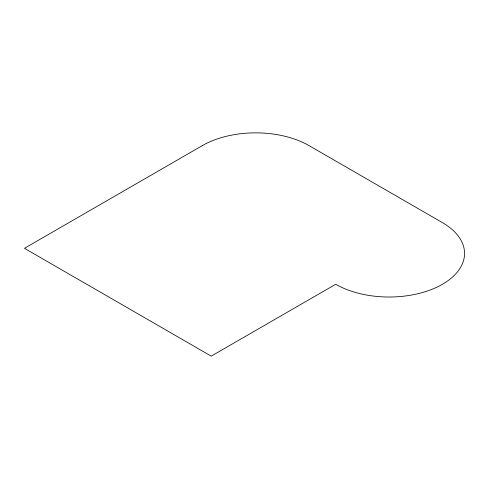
<?xml version="1.0" encoding="UTF-8"?>
<svg xmlns="http://www.w3.org/2000/svg" width="489" height="489" viewBox="0 0 489 489"><rect width="100%" height="100%" fill="white"/><g stroke="black" fill="none" stroke-linecap="round" stroke-linejoin="round"><path stroke-width="0.73" d="M202.324 145.618L24.45 248.314L211.217 356.139L335.723 284.256A75.465 43.57 0 0 0 442.447 284.256A75.465 43.57 0 0 0 442.447 222.642L309.042 145.618A75.465 43.57 0 0 0 202.324 145.618"/></g></svg>
